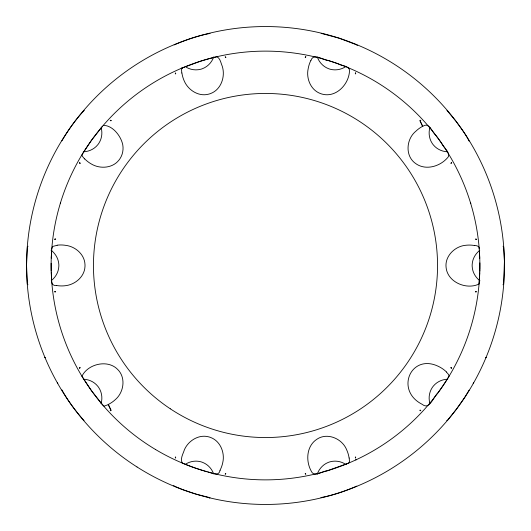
<?xml version="1.0" encoding="UTF-8"?>
<svg xmlns="http://www.w3.org/2000/svg" width="531" height="531" viewBox="0 0 531 531"><rect width="100%" height="100%" fill="white"/><g stroke="black" fill="none" stroke-linecap="round" stroke-linejoin="round"><path stroke-width="0.8" d="M51.142 263.276L51.202 271.049M479.838 269.277L479.858 262.891M479.825 269.861L479.798 271.202M51.255 258.159L51.686 250.028M479.745 272.841L479.042 283.813M51.792 248.641L52.549 246.497L57.169 245.282M469.092 390.159L464.771 397.361L456.574 408.989M61.908 140.841C68.207 130.035 75.674 119.375 84.27 110.335M101.056 403.653C102.636 398.356 101.899 392.349 98.832 387.71A5.861 1.858 54 0 0 97.823 386.309C94.452 382.041 89.135 379.466 83.725 379.22M429.944 127.347C428.384 132.577 429.081 138.491 432.048 143.104A5.894 1.865 54 0 0 433.455 145.029C436.834 149.105 442.011 151.534 447.275 151.78M27.373 246.942L26.55 265.069L27.32 283.939M503.627 284.058L504.417 261.551M213.794 56.817C211.929 62.154 207.76 66.733 202.417 68.698A5.868 1.865 -18 0 1 200.771 69.236C195.939 70.55 190.642 69.76 186.301 67.298M317.206 474.183C319.031 468.986 323.014 464.499 328.171 462.461A5.894 1.872 -18 0 1 330.229 461.778C335.585 460.291 341.526 461.446 346.079 464.585M310.914 60.58C313.482 52.337 323.153 60.308 328.775 60.68M220.086 470.42C218.646 476.918 212.161 472.829 208.066 472.032M448.901 376.492C445.489 382.134 441.812 387.617 437.896 392.92C433.263 396.916 429.566 410.49 422.158 404.31C394.254 390.172 411.485 351.874 439.734 367.054A255.152 87.303 -59.4 0 1 446.418 371.912M27.466 246.796L28.017 246.225M503.534 284.204L502.983 284.775M456.222 409.454L447.653 420.147L446.73 420.665M102.516 126.245L91.617 140.124L82.099 154.508L82.239 156.127L84.641 158.988M478.916 284.065C466.53 290.092 447.693 282.253 446.12 267.677C444.553 256.201 455.014 245.979 466.152 245.242A255.159 87.27 84.3 0 1 474.435 245.508M174.148 44.896C185.624 39.978 197.837 35.65 210.084 33.44M356.852 486.104C345.376 491.036 333.163 495.337 320.916 497.56M108.311 404.589L110.86 410.138L110.176 410.782L111.158 410.436L108.311 404.589L104.454 406.042L103.664 405.916L102.337 404.542L91.564 390.803L82.099 376.492M422.689 126.411L420.14 120.862L420.824 120.218L419.842 120.564L422.689 126.411C429.035 121.533 431.942 131.98 435.818 135.319M103.266 125.369C112.632 125.25 121.015 136.062 122.774 144.85C123.584 149.543 122.674 154.548 120.066 158.55A5.901 1.845 -54 0 1 118.785 160.302C112.32 168.373 99.808 169.11 91.266 163.946A255.145 87.27 -59.7 0 1 84.708 158.882M51.255 280.614C55.709 277.209 58.656 271.819 58.841 266.19A5.901 1.878 -90 0 0 58.815 264.239C58.456 258.71 55.436 253.526 51.049 250.187M479.745 250.386C475.351 253.745 472.417 259.042 472.172 264.591A5.868 1.852 -90 0 0 472.172 266.316C472.364 272.011 475.457 277.388 479.951 280.813M200.074 61.357L182.365 67.908L181.522 69.302L181.788 73.026M345.635 66.7C341.247 69.568 335.665 70.616 330.567 69.315A5.894 1.872 18 0 1 328.503 68.665C323.299 66.714 319.171 62.293 317.332 57.076M185.365 464.3C189.753 461.432 195.335 460.384 200.433 461.685A5.894 1.872 18 0 1 202.497 462.335C207.701 464.286 211.829 468.707 213.668 473.924M182.365 67.908L181.171 68.439L182.545 67.829M200.499 61.218L203.419 60.315M327.581 470.685L348.635 463.092L349.478 461.698L349.212 457.974M203.725 60.222C208.092 58.934 212.48 57.68 216.927 56.751C220.338 58.37 220.883 63.189 222.277 66.315C225.529 76.524 221.161 89.593 210.707 93.496A5.901 1.845 -18 0 1 208.643 94.153C198.667 96.894 188.107 90.124 184.23 80.931A255.145 87.263 -23.7 0 1 181.914 72.973M327.275 470.778C322.589 470.951 316.131 476.626 312.288 472.842C305.504 462.674 305.869 446.478 316.788 439.316C327.229 432.088 342.422 438.639 346.77 450.069A255.145 87.27 -23.7 0 1 349.093 458.021M321.142 33.353L339.017 38.139L356.845 44.896M209.858 497.647L196.005 494.122M83.287 151.8C88.823 151.66 94.306 149.105 97.77 144.757A5.894 1.872 -54 0 0 99.025 142.992C101.833 138.545 102.563 132.916 101.195 127.858M447.713 379.2C442.33 379.34 436.986 381.756 433.515 385.904A5.901 1.865 -54 0 0 432.095 387.822C429.187 392.296 428.417 398.018 429.805 403.142M474.422 245.362C476.4 245.594 479.812 246.079 479.227 248.92M56.578 285.638C49.157 286.076 52.191 277.162 51.248 272.655M208.995 497.673L209.891 497.872L208.802 497.627M207.017 471.74L204.229 470.931M203.605 470.745L195.673 468.183M195.428 493.943L182.737 489.662L174.155 486.104M329.26 60.826L330.594 61.251M331.012 61.384C333.309 62.12 335.599 62.897 337.869 63.713C341.314 65.963 348.13 65.452 349.517 69.72C349.717 83.473 336.535 98.003 322.271 94.133A5.887 1.845 18 0 1 320.419 93.542C310.628 89.971 305.936 78.203 308.239 68.413A255.139 87.303 12.6 0 1 310.801 60.554M195.123 467.99C190.815 466.497 186.56 464.857 182.365 463.092C179.67 459.249 183.328 453.474 184.483 449.545C188.492 440.571 198.946 434.146 208.729 436.867A5.901 1.845 18 0 1 210.787 437.537C220.458 441.195 225.031 452.87 222.761 462.587A255.152 87.27 12.3 0 1 219.967 470.386M446.969 110.395L456.102 121.393M84.031 420.605C75.694 411.279 67.868 400.878 61.928 389.913M503.063 246.258L503.481 246.683M27.519 284.317L27.937 284.742M446.359 372.012L448.509 374.448L449.053 376.067M436.216 135.836L438.214 138.518M456.468 121.871C460.908 128.084 465.86 134.243 469.072 141.087M438.473 138.87L441.122 142.567M441.46 143.051C443.325 147.465 449.73 151.587 448.549 156.492C441.168 166.309 425.623 171.214 415.249 163.236C404.874 155.656 406.261 138.903 415.919 131.17A255.152 87.31 48.6 0 1 422.616 126.318M357.064 45.188L357.217 45.593M173.783 485.407L173.936 485.812M503.68 247.061L504.404 260.947M81.973 376.2C87.774 363.927 107.853 359.069 117.763 369.549C126.139 377.833 123.823 392.601 115.081 399.83A255.152 87.27 48.3 0 1 108.231 404.496M479.334 250.353L479.752 258.345M56.565 285.505A255.145 87.27 84.3 0 0 64.848 285.764C74.798 284.901 84.482 276.963 84.973 266.628A5.901 1.845 90 0 0 84.98 264.465C84.548 254.316 75.203 246.357 65.432 245.322A255.059 87.263 -84.5 0 0 57.175 245.183M485.925 357.317L485.918 357.748L485.925 357.317M175.349 457.078L175.33 458.12L175.728 457.264L175.349 457.078M355.67 72.88L355.651 73.922L355.272 73.736L355.67 72.88M60.428 203.074L60.368 203.619L60.428 203.074M55.443 238.963L55.383 239.381L54.447 239.262L55.443 238.963M475.617 291.619L475.557 292.037L476.553 291.738L475.617 291.619M225.41 473.406L225.23 474.336L225.828 473.479L225.41 473.406M305.77 56.664L305.59 57.594L305.172 57.521L305.77 56.664M80.154 163.123L79.962 163.502L79.331 162.672L80.154 163.123M451.038 367.498L450.846 367.877L451.669 368.328L451.038 367.498M473.592 382.937L473.254 383.209L473.592 382.937M79.962 367.498L79.331 368.328L80.154 367.877L79.962 367.498M451.669 162.672L451.038 163.502L450.846 163.123L451.669 162.672M111.158 120.564L110.86 120.862L110.176 120.218L111.158 120.564M420.14 410.138L419.842 410.436L420.824 410.782L420.14 410.138M356.347 459.554L355.923 459.859L356.347 459.554M57.746 383.209L57.408 382.937L57.746 383.209M175.728 73.736L175.349 73.922L175.33 72.88L175.728 73.736M355.651 457.078L355.272 457.264L355.67 458.12L355.651 457.078M45.075 357.317L45.082 357.748L45.075 357.317M470.738 203.585L470.572 203.074L470.738 203.585M225.828 57.521L225.41 57.594L225.23 56.664L225.828 57.521M305.59 473.406L305.172 473.479L305.77 474.336L305.59 473.406M55.383 291.619L54.447 291.738L55.443 292.037L55.383 291.619M476.553 239.262L475.617 239.381L475.557 238.963L476.553 239.262M170.292 408.797A172.044 172.044 0 0 0 437.205 276.306A172.044 172.044 0 0 0 189.003 111.397A172.044 172.044 0 0 0 170.292 408.797M155.437 449.458A214.371 214.371 0 0 0 479.845 268.832A214.371 214.371 0 0 0 161.212 78.203A214.371 214.371 0 0 0 155.437 449.458M137.031 466.975A238.95 238.95 0 0 0 504.218 276.02A238.95 238.95 0 0 0 155.251 53.505A238.95 238.95 0 0 0 137.031 466.975"/></g></svg>
